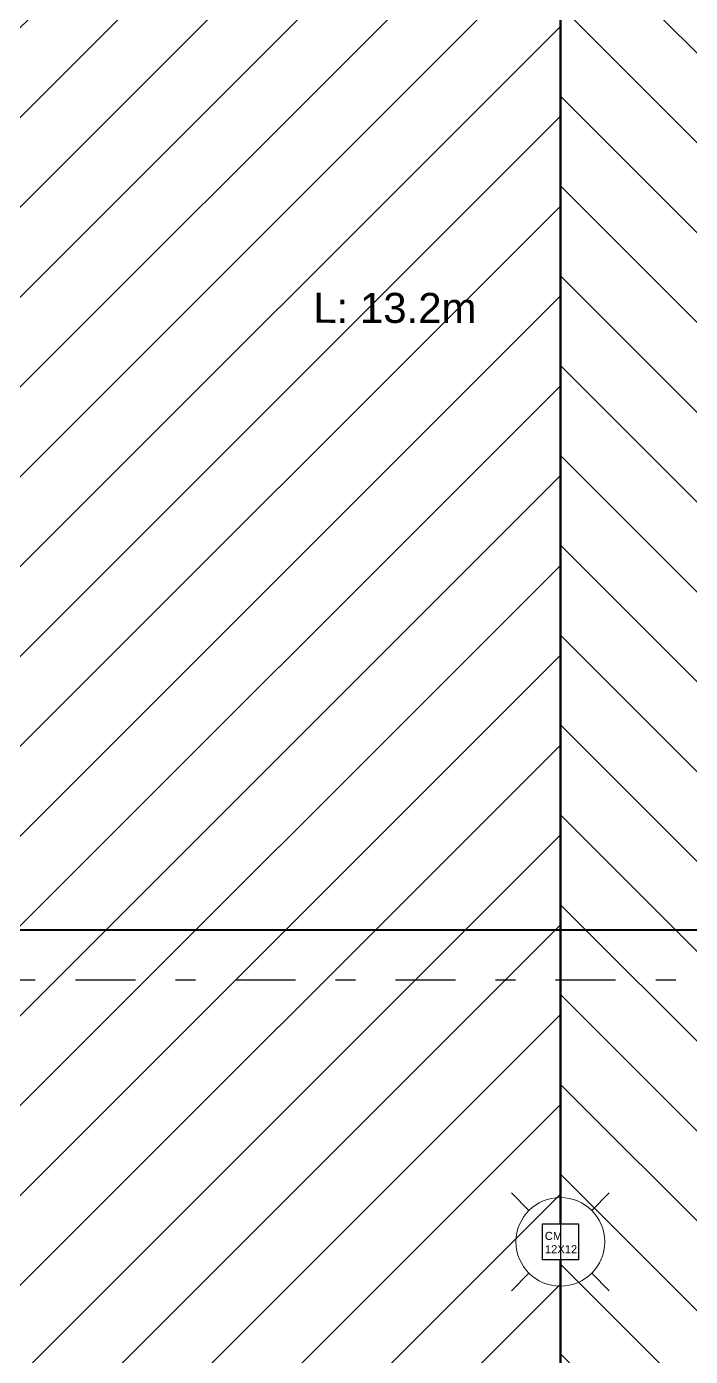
# Model space of a CAD drawing. Header units: millimetres. Extents: x 3781 to 4924, y 1639 to 1721.
# Drawn here: x 4149.55 to 4152.87, y 1684.42 to 1691.07 of the extents above; entities that cross this region are included whole.
import ezdxf

# ---------------------------------------------------------------- set-up
doc = ezdxf.new("R2010")
doc.units = ezdxf.units.MM
doc.linetypes.add('CENTER', pattern=[0.7, 0.3, -0.2, 0, -0.2])
for name, color, linetype in [('1amobla', 2, 'Continuous'), ('AS_GL DETECCION_MEZANINE', 7, 'Continuous'), ('AS_GL DETECCION_PISO 2', 7, 'Continuous'), ('EJE-ESTRUCTURA', 1, 'CENTER')]:
    doc.layers.add(name, color=color, linetype=linetype)
for name, color, linetype, lineweight in [('Muro', 4, 'Continuous', 40), ('Piso', 251, 'Continuous', 30), ('TEXTOS', 7, 'Continuous', 20)]:
    doc.layers.add(name, color=color, linetype=linetype, lineweight=lineweight)
doc.styles.get("Standard").update_dxf_attribs({"font": 'arial.ttf'})

# ---------------------------------------------------------------- blocks, each defined once
blk = doc.blocks.new('estructura etapa 3')
at = {"layer": 'EJE-ESTRUCTURA'}
blk.add_line((-93.02815777676403, -6675.898834195637), (-46.501522330272, -6675.898834197281), dxfattribs=at)
blk = doc.blocks.new('AS_Strobe-CEILING')
at = {"color": 0, "linetype": 'Continuous', "lineweight": 15}
for p, q in [((-0.1045183946631046, 0.1045183946630917), (-0.1630253188779474, 0.1630253188779301)), ((0.1045183946631046, 0.1045183946630917), (0.1630253188779474, 0.1630253188779301)), ((-0.1045183946631046, -0.1045183946630917), (-0.1630253188779474, -0.1630253188779301)), ((0.1045183946631046, -0.1045183946630917), (0.1630253188779474, -0.1630253188779301))]:
    blk.add_line(p, q, dxfattribs=at)
blk.add_ellipse((0, 0), major_axis=(0.1478113312500268, 0), ratio=0.999999999999868, dxfattribs=at)
blk = doc.blocks.new('Caja metalica de 12')
at = {"layer": '1amobla', "linetype": 'Continuous', "ltscale": 0.3}
blk.add_lwpolyline([(-1069.691067340418, -2855.356517794578), (-1069.511067340418, -2855.356517794578), (-1069.511067340418, -2855.536517794578), (-1069.691067340418, -2855.536517794578), (-1069.691067340418, -2855.356517794578)], dxfattribs=at)
at = {"layer": '1amobla', "color": 7, "linetype": 'Continuous', "ltscale": 0.3, "insert": (-1069.678574188772, -2855.396843407825), "char_height": 0.04, "width": 0.07915712532667385, "attachment_point": 1}
blk.add_mtext('CM 12X12', dxfattribs=at)

msp = doc.modelspace()

# ---------------------------------------------------------------- hatches: boundary and pattern name
at = {"layer": 'Piso'}
h = msp.add_hatch(dxfattribs=at)
h.set_pattern_fill('ANSI31', color=256, scale=0.1, angle=-41.9160042362493, style=0)
h.set_pattern_definition([(45.00000005823257, (4150.604602248413, 1672.394108866298), (-0.2245064032549059, 0.2245064027985516), [])])
h.paths.add_polyline_path([(4152.215768199595, 1695.252993530839), (4152.215769362811, 1667.952801755409), (4149.265768790072, 1667.952801681246), (4149.265768497826, 1693.90279221547), (4149.126703131066, 1694.392869402794), (4148.834230599332, 1694.809972081043), (4148.42087497879, 1695.107716875377), (4147.932602940986, 1695.252993337632)])
h = msp.add_hatch(dxfattribs=at)
h.set_pattern_fill('ANSI31', color=256, scale=0.1, angle=-41.9160042362493, style=0)
h.set_pattern_definition([(134.9999999445794, (4153.926934480207, 1672.394108865886), (0.2245064032438872, 0.2245064028095702), [])])
h.paths.add_polyline_path([(4152.215768769972, 1695.252993529908), (4152.215768792434, 1667.952801636433), (4155.375620763174, 1667.952841330594), (4155.355917026835, 1695.252993496111)])

# ---------------------------------------------------------------- linework, layer by layer
at = {"layer": '1amobla', "color": 7, "linetype": 'Continuous', "ltscale": 0.3, "true_color": 0xffffff}
for points in [[(4152.125768783206, 1685.082886037203), (4152.305768783205, 1685.082886037203), (4152.305768783205, 1684.902886037202), (4152.125768783206, 1684.902886037202), (4152.125768783206, 1685.082886037203)], [(4152.125768783206, 1685.082886037242), (4152.305768783205, 1685.082886037242), (4152.305768783205, 1684.902886037241), (4152.125768783206, 1684.902886037241), (4152.125768783206, 1685.082886037242)]]:
    msp.add_lwpolyline(points, dxfattribs=at)
at = {"layer": 'AS_GL DETECCION_PISO 2', "color": 5, "linetype": 'Continuous', "lineweight": 50}
for p, q in [((4152.215768789227, 1697.847992874844), (4152.215768789227, 1685.082886037203)), ((4152.215768783206, 1684.902886037202), (4152.215768783206, 1671.842886032181))]:
    msp.add_line(p, q, dxfattribs=at)
at = {"layer": 'Muro'}
msp.add_line((4149.065768789736, 1686.552884765793), (4155.465768788689, 1686.552884765578), dxfattribs=at)
at = {"layer": 'Piso'}
msp.add_line((4152.215768789213, 1695.253039993197), (4152.215768773192, 1667.952801636404), dxfattribs=at)

# ---------------------------------------------------------------- block references
at = {"layer": '1amobla', "color": 7, "linetype": 'Continuous', "true_color": 0xffffff}
msp.add_blockref('Caja metalica de 12', (5221.816836123624, 4540.43940383182), dxfattribs=at)
at = {"layer": 'AS_GL DETECCION_MEZANINE', "color": 1, "linetype": 'Continuous', "xscale": 1.5, "yscale": 1.5, "zscale": 1.5}
msp.add_blockref('AS_Strobe-CEILING', (4152.215768783206, 1684.992886037202), dxfattribs=at)
at = {"layer": 'Muro'}
msp.add_blockref('estructura etapa 3', (4205.220242858743, 8362.201718976386), dxfattribs=at)

# ---------------------------------------------------------------- texts
at = {"layer": '1amobla', "color": 7, "linetype": 'Continuous', "ltscale": 0.3, "true_color": 0xffffff, "insert": (4152.138261934851, 1685.042560423956), "char_height": 0.04, "width": 0.07915712532667385, "attachment_point": 1}
msp.add_mtext('CM 12X12', dxfattribs=at)
at = {"layer": 'TEXTOS'}
msp.add_text('L: 13.2m', height=0.15, rotation=359.9331414428377, dxfattribs=at).set_placement((4150.981213932752, 1689.586208947943))

doc.saveas('drawing.dxf')
